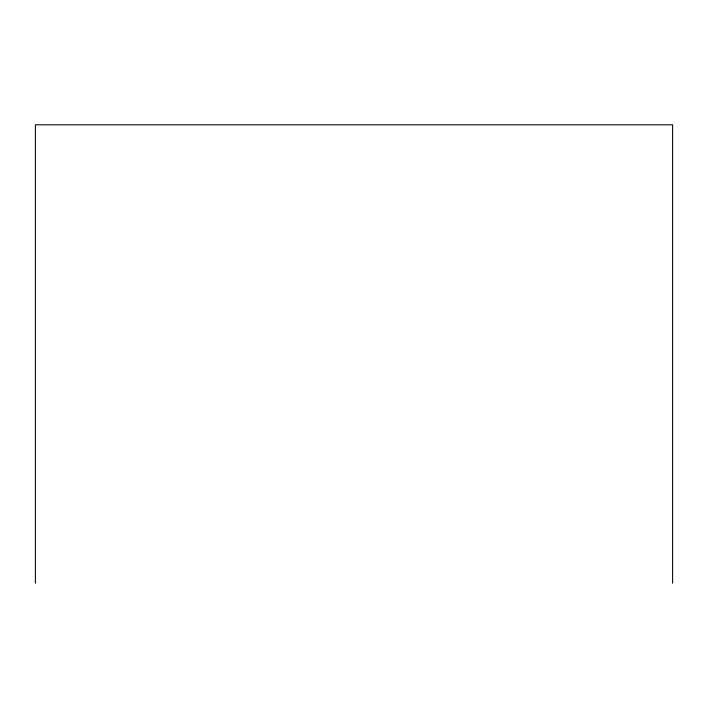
<?xml version="1.0" encoding="UTF-8"?>
<svg xmlns="http://www.w3.org/2000/svg" width="708" height="708" viewBox="0 0 708 708"><rect width="100%" height="100%" fill="white"/><g stroke="black" fill="none" stroke-linecap="round" stroke-linejoin="round"><path stroke-width="1.06" d="M672.6 583.188L672.6 124.812L35.4 124.812L35.4 583.188"/></g></svg>
